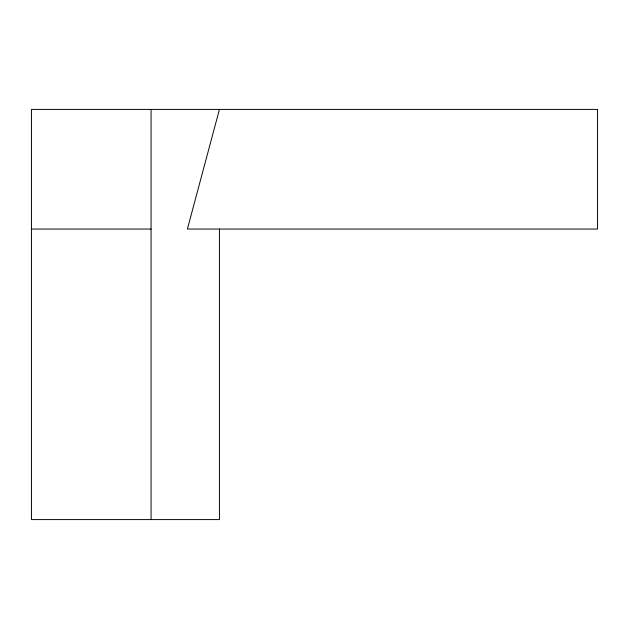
<?xml version="1.0" encoding="UTF-8"?>
<svg xmlns="http://www.w3.org/2000/svg" width="629" height="629" viewBox="0 0 629 629"><rect width="100%" height="100%" fill="white"/><g stroke="black" fill="none" stroke-linecap="round" stroke-linejoin="round"><path stroke-width="0.94" d="M219.442 109.415L187.387 229.05L597.55 229.05L597.55 109.415L31.45 109.415L31.45 519.585L219.442 519.585L219.442 229.05M31.45 229.05L151.078 229.05M151.078 109.415L151.078 519.585"/></g></svg>
